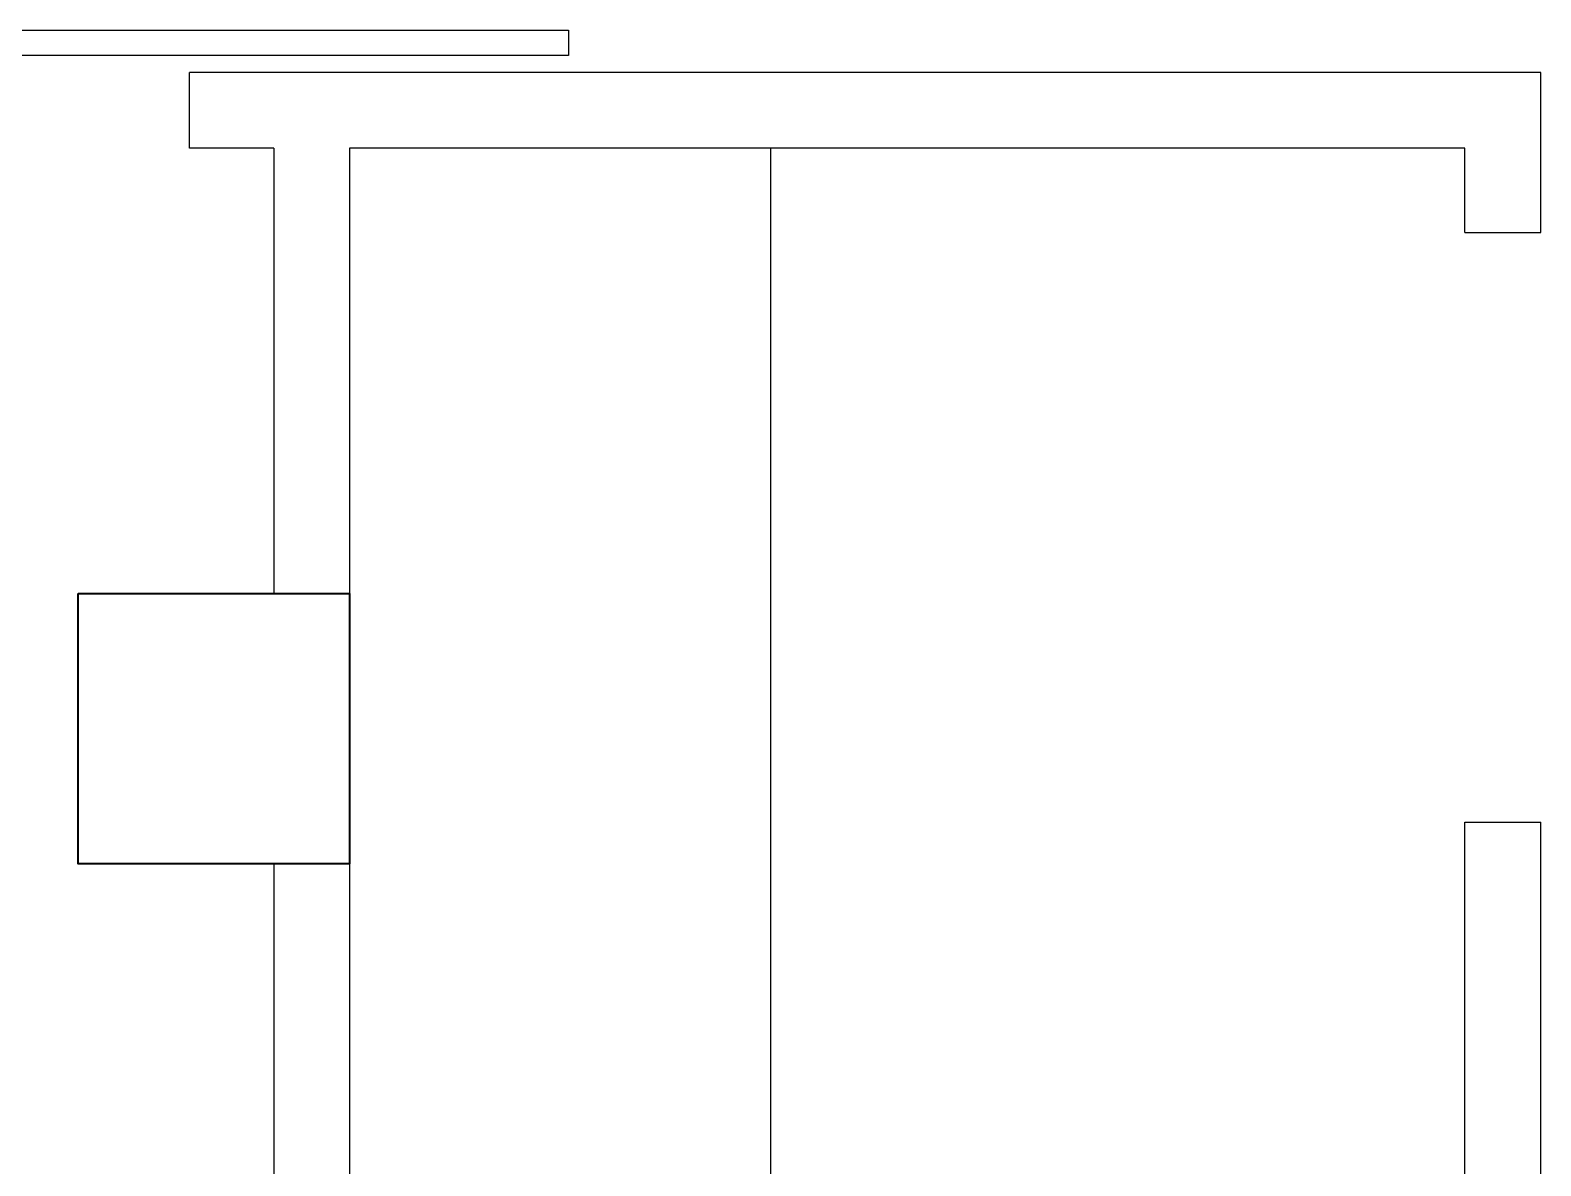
# Model space of a CAD drawing. Header units: millimetres. Extents: x 2625.3 to 2681.2, y 1230 to 1238.4.
# Drawn here: x 2661.014 to 2662.807, y 1233.716 to 1235.064 of the extents above; entities that cross this region are included whole.
import ezdxf

# ---------------------------------------------------------------- set-up
doc = ezdxf.new("R2010")
doc.units = ezdxf.units.MM
doc.layers.add('ALVENARIA', color=5, linetype='Continuous', lineweight=40)
doc.layers.add('LAYOUT', color=253, linetype='Continuous')

msp = doc.modelspace()

# ---------------------------------------------------------------- linework, layer by layer
for p, q in [((2662.8069, 1235.0142), (2661.2029, 1235.0142)), ((2661.2029, 1234.9242), (2661.2029, 1235.0142)), ((2662.8069, 1234.8242), (2662.8069, 1235.0142)), ((2661.3029, 1234.9242), (2661.2029, 1234.9242)), ((2661.3029, 1234.9242), (2661.3029, 1234.3957)), ((2662.7169, 1234.9242), (2661.3929, 1234.9242)), ((2661.3929, 1234.9242), (2661.3929, 1230.4107)), ((2662.7169, 1234.8242), (2662.7169, 1234.9242)), ((2662.7169, 1234.8242), (2662.8069, 1234.8242)), ((2662.7169, 1230.2807), (2662.7169, 1234.1242)), ((2662.7169, 1234.1242), (2662.8069, 1234.1242)), ((2662.8069, 1230.2807), (2662.8069, 1234.1242)), ((2661.3029, 1234.0747), (2661.3029, 1232.5577))]:
    msp.add_line(p, q)
msp.add_lwpolyline([(2660.7529, 1235.0342), (2660.7529, 1235.0642), (2661.6529, 1235.0642), (2661.6529, 1235.0342), (2660.7529, 1235.0342)])
at = {"layer": 'ALVENARIA'}
msp.add_lwpolyline([(2661.0709, 1234.3957), (2661.3929, 1234.3957), (2661.3929, 1234.0747), (2661.0709, 1234.0747), (2661.0709, 1234.3957)], dxfattribs=at)
at = {"layer": 'LAYOUT'}
msp.add_line((2661.8929, 1233.0442), (2661.8929, 1234.9242), dxfattribs=at)

doc.saveas('drawing.dxf')
